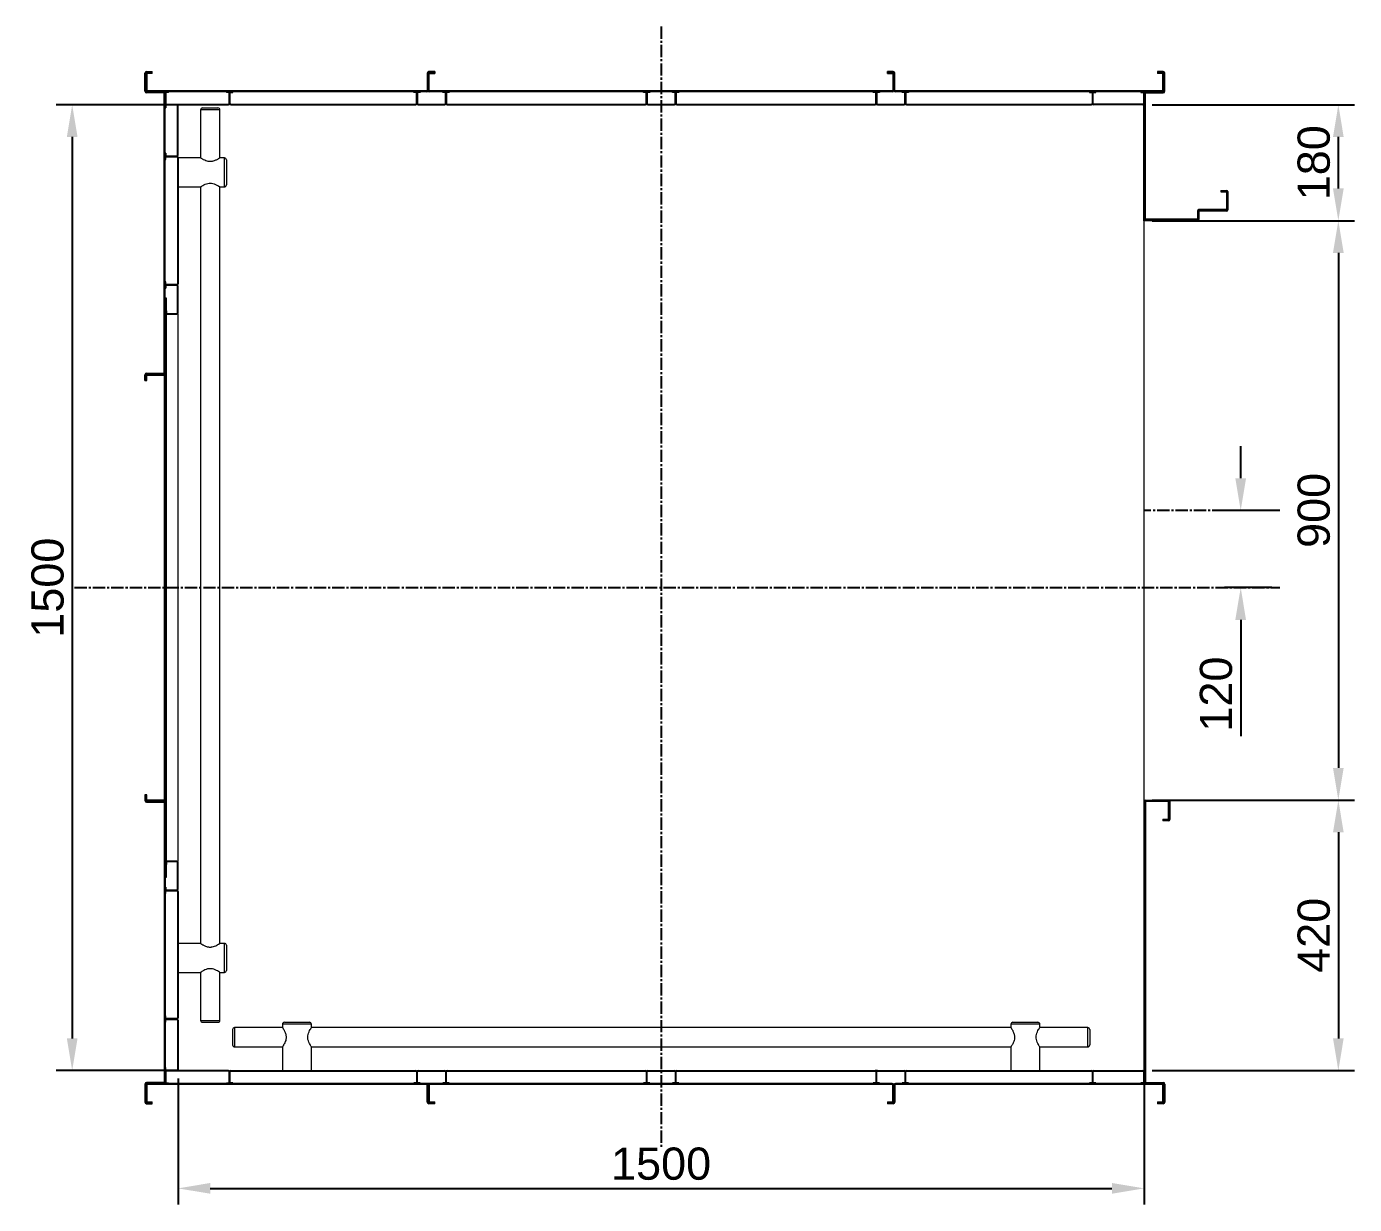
# Model space of a CAD drawing. Header units: millimetres. Extents: x -184 to 1878, y -156 to 4845.
# Drawn here: x -184 to 1878, y -156 to 1673 of the extents above; entities that cross this region are included whole.
import ezdxf

# ---------------------------------------------------------------- set-up
doc = ezdxf.new("R2010")
doc.units = ezdxf.units.MM
doc.linetypes.add('CENTER2', pattern=[28.575, 19.05, -3.175, 3.175, -3.175])
doc.linetypes.add('CENTERX2', pattern=[4, 2.5, -0.5, 0.5, -0.5])
doc.layers.add('TARAMA', color=251, linetype='CENTERX2')
doc.styles.get("Standard").update_dxf_attribs({"font": 'arial.ttf'})
doc.dimstyles.new('DimStyleALP', dxfattribs={"dimscale": 20, "dimtxt": 2.5, "dimasz": 2.5, "dimexe": 1.25, "dimexo": 0.625, "dimtad": 1, "dimdsep": 46, "dimtxsty": 'Standard', "dimcen": 2.5, "dimclrd": 60, "dimclre": 60, "dimadec": 0, "dimazin": 0, "dimtfac": 1, "dimtofl": 0, "dimtmove": 0, "dimatfit": 3, "dimfxl": 1, "dimarcsym": 0})

# ---------------------------------------------------------------- blocks, each defined once
blk = doc.blocks.new('*D1')
at = {"color": 60, "linetype": 'ByBlock', "lineweight": -2, "transparency": 16777216}
for p, q in [((51.5, 39), (51.5, -156.5)), ((1551.5, 39), (1551.5, -156.5)), ((101.5, -131.5), (1501.5, -131.5))]:
    blk.add_line(p, q, dxfattribs=at)
at = {"color": 60, "transparency": 16777216}
for points in [[(101.5, -123.1), (101.5, -139.8), (51.5, -131.5)], [(1501.5, -123.1), (1501.5, -139.8), (1551.5, -131.5)]]:
    blk.add_solid(points, dxfattribs=at)
at = {"layer": 'Defpoints', "color": 0, "transparency": 16777216}
for p in [(51.5, 51.5), (1551.5, 51.5), (1551.5, -131.5)]:
    blk.add_point(p, dxfattribs=at)
at = {"color": 0, "transparency": 16777216, "insert": (801.5, -93.4), "char_height": 50, "attachment_point": 5}
blk.add_mtext('1500', dxfattribs=at)
blk = doc.blocks.new('*D5')
at = {"color": 60, "linetype": 'ByBlock', "lineweight": -2, "transparency": 16777216}
for p, q in [((1564, 1371.5), (1878.1, 1371.5)), ((1853.1, 1321.5), (1853.1, 521.5)), ((1564, 471.5), (1878.1, 471.5))]:
    blk.add_line(p, q, dxfattribs=at)
at = {"color": 60, "transparency": 16777216}
for points in [[(1844.8, 1321.5), (1861.4, 1321.5), (1853.1, 1371.5)], [(1844.8, 521.5), (1861.4, 521.5), (1853.1, 471.5)]]:
    blk.add_solid(points, dxfattribs=at)
at = {"layer": 'Defpoints', "color": 0, "transparency": 16777216}
for p in [(1551.5, 1371.5), (1551.5, 471.5), (1853.1, 471.5)]:
    blk.add_point(p, dxfattribs=at)
at = {"color": 0, "transparency": 16777216, "insert": (1815.1, 921.5), "char_height": 50, "attachment_point": 5, "rotation": 90}
blk.add_mtext('900', dxfattribs=at)
blk = doc.blocks.new('*D2')
at = {"color": 60, "linetype": 'ByBlock', "lineweight": -2, "transparency": 16777216}
for p, q in [((1564, 1551.5), (1878.1, 1551.5)), ((1853.1, 1421.5), (1853.1, 1501.5)), ((1564, 1371.5), (1878.1, 1371.5))]:
    blk.add_line(p, q, dxfattribs=at)
at = {"color": 60, "transparency": 16777216}
for points in [[(1844.8, 1501.5), (1861.4, 1501.5), (1853.1, 1551.5)], [(1844.8, 1421.5), (1861.4, 1421.5), (1853.1, 1371.5)]]:
    blk.add_solid(points, dxfattribs=at)
at = {"layer": 'Defpoints', "color": 0, "transparency": 16777216}
for p in [(1551.5, 1551.5), (1853.1, 1551.5), (1551.5, 1371.5)]:
    blk.add_point(p, dxfattribs=at)
at = {"color": 0, "transparency": 16777216, "insert": (1815.1, 1461.5), "char_height": 50, "attachment_point": 5, "rotation": 90}
blk.add_mtext('180', dxfattribs=at)
blk = doc.blocks.new('*D3')
at = {"color": 60, "linetype": 'ByBlock', "lineweight": -2, "transparency": 16777216}
for p, q in [((1564, 471.5), (1878.1, 471.5)), ((1853.1, 421.5), (1853.1, 101.5)), ((1564, 51.5), (1878.1, 51.5))]:
    blk.add_line(p, q, dxfattribs=at)
at = {"color": 60, "transparency": 16777216}
for points in [[(1844.8, 421.5), (1861.4, 421.5), (1853.1, 471.5)], [(1844.8, 101.5), (1861.4, 101.5), (1853.1, 51.5)]]:
    blk.add_solid(points, dxfattribs=at)
at = {"layer": 'Defpoints', "color": 0, "transparency": 16777216}
for p in [(1551.5, 471.5), (1551.5, 51.5), (1853.1, 51.5)]:
    blk.add_point(p, dxfattribs=at)
at = {"color": 0, "transparency": 16777216, "insert": (1815.1, 261.5), "char_height": 50, "attachment_point": 5, "rotation": 90}
blk.add_mtext('420', dxfattribs=at)
blk = doc.blocks.new('*D6')
at = {"color": 60, "linetype": 'ByBlock', "lineweight": -2, "transparency": 16777216}
for p, q in [((39, 1551.5), (-137.9, 1551.5)), ((-112.9, 1501.5), (-112.9, 101.5)), ((39, 51.5), (-137.9, 51.5))]:
    blk.add_line(p, q, dxfattribs=at)
at = {"color": 60, "transparency": 16777216}
for points in [[(-121.2, 1501.5), (-104.6, 1501.5), (-112.9, 1551.5)], [(-121.2, 101.5), (-104.6, 101.5), (-112.9, 51.5)]]:
    blk.add_solid(points, dxfattribs=at)
at = {"layer": 'Defpoints', "color": 0, "transparency": 16777216}
for p in [(51.5, 1551.5), (-112.9, 51.5), (51.5, 51.5)]:
    blk.add_point(p, dxfattribs=at)
at = {"color": 0, "transparency": 16777216, "insert": (-150.9, 801.5), "char_height": 50, "attachment_point": 5, "rotation": 90}
blk.add_mtext('1500', dxfattribs=at)
blk = doc.blocks.new('*D4')
at = {"color": 60, "linetype": 'ByBlock', "lineweight": -2, "transparency": 16777216}
for p, q in [((1701.5, 971.5), (1701.5, 1021.5)), ((1749.7, 921.5), (1676.5, 921.5)), ((1749.7, 801.5), (1676.5, 801.5)), ((1701.5, 751.5), (1701.5, 570.9))]:
    blk.add_line(p, q, dxfattribs=at)
at = {"color": 60, "transparency": 16777216}
for points in [[(1693.1, 971.5), (1709.8, 971.5), (1701.5, 921.5)], [(1693.1, 751.5), (1709.8, 751.5), (1701.5, 801.5)]]:
    blk.add_solid(points, dxfattribs=at)
at = {"layer": 'Defpoints', "color": 0, "transparency": 16777216}
for p in [(1762.2, 921.5), (1701.5, 801.5), (1762.2, 801.5)]:
    blk.add_point(p, dxfattribs=at)
at = {"color": 0, "transparency": 16777216, "insert": (1663.4, 636.2), "char_height": 50, "attachment_point": 5, "rotation": 90}
blk.add_mtext('120', dxfattribs=at)

msp = doc.modelspace()

# ---------------------------------------------------------------- linework, layer by layer
at = {"color": 7, "linetype": 'Continuous', "lineweight": 15}
for p, q in [((0, 1572.5), (0, 1600.5)), ((1.5, 1572.5), (1.5, 1600.5)), ((1.5, 1599), (1.5, 1574)), ((2.5, 1603), (11.5, 1603)), ((2.5, 1601.5), (11.5, 1601.5)), ((3, 1599), (3, 1574)), ((11.5, 1601.5), (4, 1601.5)), ((11.5, 1600), (4, 1600)), ((11.5, 1601.5), (11.5, 1603)), ((11.5, 1600), (11.5, 1601.5)), ((438.5, 1600.5), (438.5, 1574)), ((440, 1600.5), (440, 1574)), ((440, 1574), (440, 1599)), ((450, 1603), (441, 1603)), ((450, 1601.5), (441, 1601.5)), ((441.5, 1574), (441.5, 1599)), ((442.5, 1601.5), (450, 1601.5)), ((442.5, 1600), (450, 1600)), ((450, 1603), (450, 1601.5)), ((450, 1601.5), (450, 1600)), ((1153, 1601.5), (1153, 1603)), ((1162, 1603), (1153, 1603)), ((1162, 1601.5), (1153, 1601.5)), ((1153, 1601.5), (1160.5, 1601.5)), ((1153, 1600), (1153, 1601.5)), ((1153, 1600), (1160.5, 1600)), ((1161.5, 1599), (1161.5, 1574)), ((1163, 1574), (1163, 1600.5)), ((1163, 1599), (1163, 1574)), ((1164.5, 1574), (1164.5, 1600.5)), ((1572.3, 1603), (1572.3, 1601.5)), ((1581.3, 1603), (1572.3, 1603)), ((1581.3, 1601.5), (1572.3, 1601.5)), ((1572.3, 1601.5), (1572.3, 1600)), ((1579.8, 1601.5), (1572.3, 1601.5)), ((1579.8, 1600), (1572.3, 1600)), ((1580.8, 1574), (1580.8, 1599)), ((1582.3, 1572.5), (1582.3, 1600.5)), ((1582.3, 1574), (1582.3, 1599)), ((1583.8, 1572.5), (1583.8, 1600.5)), ((29, 1571.5), (2.5, 1571.5)), ((29, 1570), (2.5, 1570)), ((437.5, 1573), (3.994, 1573)), ((437.5, 1571.5), (29, 1571.5)), ((30, 1135.667), (30, 1569)), ((31.5, 1569.7), (31.5, 1553.3)), ((31.5, 1135.667), (31.5, 1569)), ((32.3, 1569.7), (32.3, 1553.3)), ((36.5, 1571.5), (33.3, 1571.5)), ((36.5, 1570.7), (33.3, 1570.7)), ((36.5, 1570.7), (36.5, 1571.5)), ((126.5, 1571.5), (126.5, 1570.7)), ((129.7, 1571.5), (126.5, 1571.5)), ((129.7, 1570.7), (126.5, 1570.7)), ((130.7, 1553.3), (130.7, 1569.7)), ((131.5, 1553.3), (131.5, 1569.7)), ((132.3, 1553.3), (132.3, 1569.7)), ((133.3, 1571.5), (136.5, 1571.5)), ((133.3, 1570.7), (136.5, 1570.7)), ((136.5, 1570.7), (136.5, 1571.5)), ((417.4, 1570.7), (417.4, 1571.5)), ((420.6, 1571.5), (417.4, 1571.5)), ((420.6, 1570.7), (417.4, 1570.7)), ((421.6, 1553.3), (421.6, 1569.7)), ((422.4, 1569.7), (422.4, 1553.3)), ((423.2, 1569.7), (423.2, 1553.3)), ((427.4, 1571.5), (424.2, 1571.5)), ((427.4, 1570.7), (424.2, 1570.7)), ((427.4, 1571.5), (427.4, 1570.7)), ((442.5, 1571.5), (437.5, 1571.5)), ((1160.5, 1573), (442.5, 1573)), ((1160.5, 1571.5), (442.5, 1571.5)), ((462.4, 1570.7), (462.4, 1571.5)), ((465.6, 1571.5), (462.4, 1571.5)), ((465.6, 1570.7), (462.4, 1570.7)), ((466.6, 1553.3), (466.6, 1569.7)), ((467.4, 1569.7), (467.4, 1553.3)), ((468.2, 1569.7), (468.2, 1553.3)), ((472.4, 1571.5), (469.2, 1571.5)), ((472.4, 1570.7), (469.2, 1570.7)), ((472.4, 1571.5), (472.4, 1570.7)), ((774, 1570.7), (774, 1571.5)), ((777.2, 1571.5), (774, 1571.5)), ((777.2, 1570.7), (774, 1570.7)), ((778.2, 1553.3), (778.2, 1569.7)), ((779, 1553.3), (779, 1569.7)), ((779.8, 1569.7), (779.8, 1553.3)), ((784, 1571.5), (780.8, 1571.5)), ((784, 1570.7), (780.8, 1570.7)), ((784, 1571.5), (784, 1570.7)), ((819, 1570.7), (819, 1571.5)), ((822.2, 1571.5), (819, 1571.5)), ((822.2, 1570.7), (819, 1570.7)), ((823.2, 1553.3), (823.2, 1569.7)), ((824, 1553.3), (824, 1569.7)), ((824.8, 1569.7), (824.8, 1553.3)), ((829, 1571.5), (825.8, 1571.5)), ((829, 1570.7), (825.8, 1570.7)), ((829, 1571.5), (829, 1570.7)), ((1130.6, 1570.7), (1130.6, 1571.5)), ((1133.8, 1571.5), (1130.6, 1571.5)), ((1133.8, 1570.7), (1130.6, 1570.7)), ((1137.4, 1571.5), (1133.8, 1571.5)), ((1134.8, 1553.3), (1134.8, 1569.7)), ((1135.6, 1569.7), (1135.6, 1553.3)), ((1136.4, 1569.7), (1136.4, 1553.3)), ((1140.6, 1571.5), (1137.4, 1571.5)), ((1140.6, 1570.7), (1137.4, 1570.7)), ((1140.6, 1571.5), (1140.6, 1570.7)), ((1579.8, 1573), (1165.5, 1573)), ((1551.5, 1571.5), (1165.5, 1571.5)), ((1175.6, 1570.7), (1175.6, 1571.5)), ((1178.8, 1571.5), (1175.6, 1571.5)), ((1178.8, 1570.7), (1175.6, 1570.7)), ((1179.8, 1553.3), (1179.8, 1569.7)), ((1180.6, 1569.7), (1180.6, 1553.3)), ((1181.4, 1569.7), (1181.4, 1553.3)), ((1185.6, 1571.5), (1182.4, 1571.5)), ((1185.6, 1570.7), (1182.4, 1570.7)), ((1185.6, 1571.5), (1185.6, 1570.7)), ((1466.7, 1571.5), (1466.7, 1570.7)), ((1466.7, 1571.5), (1469.9, 1571.5)), ((1466.7, 1570.7), (1469.9, 1570.7)), ((1470.9, 1569.7), (1470.9, 1553.3)), ((1471.7, 1553.3), (1471.7, 1569.7)), ((1472.5, 1553.3), (1472.5, 1569.7)), ((1473.5, 1571.5), (1476.7, 1571.5)), ((1473.5, 1570.7), (1476.7, 1570.7)), ((1476.7, 1570.7), (1476.7, 1571.5)), ((1546.5, 1571.5), (1546.5, 1570.7)), ((1546.5, 1571.5), (1549.7, 1571.5)), ((1546.5, 1570.7), (1549.7, 1570.7)), ((1550.7, 1569.7), (1550.7, 1553.3)), ((1552.3, 1374.8), (1552.3, 1571.5)), ((1552.3, 1373.3), (1552.3, 1571.5)), ((1579.8, 1571.5), (1552.3, 1571.5)), ((1553.8, 1374.797), (1553.8, 1569)), ((1554.8, 1571.5), (1581.3, 1571.5)), ((1554.8, 1570), (1581.3, 1570)), ((31.5, 1549.7), (31.5, 1546.5)), ((31.5, 1546.5), (32.3, 1546.5)), ((32.3, 1549.7), (32.3, 1546.5)), ((33.3, 1552.3), (129.7, 1552.3)), ((33.3, 1551.5), (129.7, 1551.5)), ((49.7, 1551.5), (33.3, 1551.5)), ((49.7, 1550.7), (33.3, 1550.7)), ((50.7, 1473.3), (50.7, 1549.7)), ((51.5, 1549.7), (51.5, 1551.5)), ((51.5, 1473.3), (51.5, 1549.7)), ((89.5, 1546.5), (113.5, 1546.5)), ((133.291, 1551.5), (420.6, 1551.5)), ((133.3, 1552.3), (420.6, 1552.3)), ((424.2, 1552.3), (465.6, 1552.3)), ((424.2, 1551.5), (465.6, 1551.5)), ((469.2, 1552.3), (777.2, 1552.3)), ((469.2, 1551.5), (777.2, 1551.5)), ((780.8, 1552.3), (822.2, 1552.3)), ((780.8, 1551.5), (822.2, 1551.5)), ((825.8, 1552.3), (1133.8, 1552.3)), ((825.8, 1551.5), (1133.8, 1551.5)), ((1137.4, 1551.5), (1133.8, 1551.5)), ((1137.4, 1552.3), (1178.8, 1552.3)), ((1137.4, 1551.5), (1178.8, 1551.5)), ((1182.4, 1552.3), (1469.9, 1552.3)), ((1182.4, 1551.5), (1469.9, 1551.5)), ((1549.7, 1552.3), (1473.5, 1552.3)), ((1549.7, 1551.5), (1473.5, 1551.5)), ((1551.5, 1551.5), (1549.7, 1551.5)), ((86.5, 1543.5), (86.5, 1469)), ((116.5, 1469), (116.5, 1543.5)), ((31.5, 1476.5), (31.5, 1473.3)), ((32.3, 1476.5), (31.5, 1476.5)), ((31.5, 1466.5), (31.5, 1469.7)), ((31.5, 1466.5), (32.3, 1466.5)), ((32.3, 1476.5), (32.3, 1473.3)), ((32.3, 1466.5), (32.3, 1469.7)), ((33.3, 1472.3), (49.7, 1472.3)), ((33.3, 1471.5), (49.7, 1471.5)), ((33.3, 1470.7), (49.7, 1470.7)), ((50.7, 1469.7), (50.7, 1273.3)), ((51.5, 1469.7), (51.5, 1273.3)), ((86.5, 1469), (51.5, 1469)), ((123.5, 1469), (116.5, 1469)), ((126.5, 1466), (126.5, 1427)), ((51.5, 1424), (86.5, 1424)), ((86.5, 1424), (86.5, 249)), ((116.5, 1424), (123.5, 1424)), ((116.5, 249), (116.5, 1424)), ((1670.7, 1418.5), (1670.7, 1417.7)), ((1670.7, 1418.5), (1679.7, 1418.5)), ((1670.7, 1417.7), (1679.7, 1417.7)), ((1670.7, 1417.7), (1670.7, 1416.2)), ((1670.7, 1417.7), (1678.2, 1417.7)), ((1670.7, 1416.2), (1678.2, 1416.2)), ((1679.2, 1415.2), (1679.2, 1389.8)), ((1680.7, 1416.7), (1680.7, 1388.3)), ((1680.7, 1415.2), (1680.7, 1389.8)), ((1681.5, 1416.7), (1681.5, 1388.3)), ((1634.2, 1386.3), (1634.2, 1374.8)), ((1635.7, 1386.3), (1635.7, 1374.8)), ((1635.7, 1385.5), (1635.7, 1373.3)), ((1636.5, 1385.5), (1636.5, 1373.3)), ((1678.2, 1388.8), (1636.7, 1388.8)), ((1678.2, 1387.3), (1636.7, 1387.3)), ((1679.7, 1387.3), (1637.5, 1387.3)), ((1679.7, 1386.5), (1637.5, 1386.5)), ((1634.7, 1371.5), (1551.5, 1371.5)), ((1551.5, 471.5), (1551.5, 1371.5)), ((1634.7, 1372.3), (1553.3, 1372.3)), ((1633.2, 1373.8), (1554.8, 1373.8)), ((1633.2, 1372.3), (1554.8, 1372.3)), ((32.3, 1276.5), (31.5, 1276.5)), ((31.5, 1266.5), (32.3, 1266.5)), ((32.3, 1273.3), (32.3, 1276.5)), ((32.3, 1269.7), (32.3, 1266.5)), ((49.7, 1272.3), (33.3, 1272.3)), ((49.7, 1271.5), (33.3, 1271.5)), ((49.7, 1270.7), (33.3, 1270.7)), ((50.7, 1228.3), (50.7, 1269.7)), ((51.5, 1228.3), (51.5, 1269.7)), ((31.5, 1251.5), (33, 1251.5)), ((31.5, 1251.5), (31.5, 281.5)), ((33, 1251.5), (33, 351.5)), ((33, 1231.5), (33, 1228.3)), ((33.8, 1231.5), (33, 1231.5)), ((33.8, 1231.5), (33.8, 1228.3)), ((34.8, 1227.3), (49.7, 1227.3)), ((34.8, 1226.5), (49.7, 1226.5)), ((31.5, 1203.3), (31.5, 1206.5)), ((31.5, 1199.7), (31.5, 1196.5)), ((2.5, 1134.667), (29, 1134.667)), ((0, 1123.167), (0, 1132.167)), ((0, 1123.167), (1.5, 1123.167)), ((1.5, 1123.167), (1.5, 1132.167)), ((1.5, 1123.167), (1.5, 1130.667)), ((1.5, 1123.167), (3, 1123.167)), ((2.5, 1133.167), (29, 1133.167)), ((3, 1123.167), (3, 1130.667)), ((4, 1133.167), (29, 1133.167)), ((4, 1131.667), (29, 1131.667)), ((30, 1130.667), (30, 472.333)), ((31.5, 1130.667), (31.5, 472.333)), ((0, 479.833), (0, 470.833)), ((1.5, 479.833), (0, 479.833)), ((1.5, 479.833), (1.5, 470.833)), ((3, 479.833), (1.5, 479.833)), ((1.5, 472.333), (1.5, 479.833)), ((3, 472.333), (3, 479.833)), ((2.5, 469.833), (29, 469.833)), ((2.5, 468.333), (29, 468.333)), ((29, 471.333), (4, 471.333)), ((29, 469.833), (4, 469.833)), ((30, 467.333), (30, 34)), ((31.5, 467.333), (31.5, 34)), ((1551.5, 471.5), (1589.7, 471.5)), ((1552.3, 31.5), (1552.3, 469.7)), ((1553.3, 470.7), (1589.7, 470.7)), ((1553.8, 468.203), (1553.8, 34)), ((1588.2, 470.7), (1554.8, 470.7)), ((1588.2, 469.2), (1554.8, 469.2)), ((1589.2, 442.8), (1589.2, 468.2)), ((1590.7, 469.7), (1590.7, 441.3)), ((1590.7, 442.8), (1590.7, 468.2)), ((1591.5, 469.7), (1591.5, 441.3)), ((1580.7, 441.8), (1580.7, 440.3)), ((1580.7, 441.8), (1588.2, 441.8)), ((1580.7, 440.3), (1588.2, 440.3)), ((1589.7, 440.3), (1580.7, 440.3)), ((1580.7, 440.3), (1580.7, 439.5)), ((1589.7, 439.5), (1580.7, 439.5)), ((33, 374.7), (33, 371.5)), ((33, 371.5), (33.8, 371.5)), ((33.8, 374.7), (33.8, 371.5)), ((49.7, 376.5), (34.8, 376.5)), ((49.7, 375.7), (34.8, 375.7)), ((50.7, 333.3), (50.7, 374.7)), ((51.5, 333.3), (51.5, 374.7)), ((33, 351.5), (31.5, 351.5)), ((32.3, 336.5), (31.5, 336.5)), ((32.3, 336.5), (32.3, 333.3)), ((33.3, 332.3), (49.7, 332.3)), ((33.3, 331.5), (49.7, 331.5)), ((33.3, 330.7), (49.7, 330.7)), ((31.5, 326.5), (32.3, 326.5)), ((32.3, 326.5), (32.3, 329.7)), ((50.7, 329.7), (50.7, 133.3)), ((51.5, 329.7), (51.5, 133.3)), ((31.5, 266.5), (31.5, 263.3)), ((31.5, 256.5), (31.5, 259.7)), ((86.5, 249), (51.5, 249)), ((123.5, 249), (116.5, 249)), ((126.5, 246), (126.5, 207)), ((51.5, 204), (86.5, 204)), ((86.5, 204), (86.5, 129.5)), ((116.5, 204), (123.5, 204)), ((116.5, 129.5), (116.5, 204)), ((31.5, 133.3), (31.5, 136.5)), ((32.3, 136.5), (31.5, 136.5)), ((31.5, 126.5), (31.5, 129.7)), ((31.5, 126.5), (32.3, 126.5)), ((32.3, 133.3), (32.3, 136.5)), ((32.3, 126.5), (32.3, 129.7)), ((49.7, 132.3), (33.3, 132.3)), ((49.7, 131.5), (33.3, 131.5)), ((33.3, 130.7), (49.7, 130.7)), ((50.7, 129.7), (50.7, 53.3)), ((51.5, 129.7), (51.5, 53.3)), ((89.5, 126.5), (113.5, 126.5)), ((216.6, 126.5), (255.6, 126.5)), ((1347.6, 126.5), (1386.6, 126.5)), ((136.1, 115.3), (136.1, 91.3)), ((213.6, 118.3), (139.1, 118.3)), ((213.6, 123.5), (213.6, 118.3)), ((258.6, 118.3), (258.6, 123.5)), ((1344.6, 118.3), (258.6, 118.3)), ((1344.6, 123.5), (1344.6, 118.3)), ((1389.6, 118.3), (1389.6, 123.5)), ((1464.1, 118.3), (1389.6, 118.3)), ((1467.1, 115.3), (1467.1, 91.3)), ((139.1, 88.3), (213.6, 88.3)), ((213.6, 88.3), (213.6, 51.5)), ((258.6, 51.5), (258.6, 88.3)), ((258.6, 88.3), (1344.6, 88.3)), ((1344.6, 88.3), (1344.6, 51.5)), ((1389.6, 51.5), (1389.6, 88.3)), ((1389.6, 88.3), (1464.1, 88.3)), ((31.5, 53.3), (31.5, 56.5)), ((32.3, 56.5), (31.5, 56.5)), ((31.5, 49.7), (31.5, 33.3)), ((32.3, 53.3), (32.3, 56.5)), ((32.3, 49.7), (32.3, 33.3)), ((49.7, 52.3), (33.3, 52.3)), ((129.7, 51.5), (33.3, 51.5)), ((49.7, 51.5), (33.3, 51.5)), ((129.7, 50.7), (33.3, 50.7)), ((51.5, 51.5), (51.5, 53.3)), ((130.7, 33.3), (130.7, 49.7)), ((131.5, 33.3), (131.5, 49.7)), ((132.3, 33.3), (132.3, 49.7)), ((133.291, 51.5), (420.6, 51.5)), ((133.3, 50.7), (420.6, 50.7)), ((421.6, 49.7), (421.6, 33.3)), ((422.4, 33.3), (422.4, 49.7)), ((423.2, 33.3), (423.2, 49.7)), ((424.2, 51.5), (465.6, 51.5)), ((424.2, 50.7), (465.6, 50.7)), ((466.6, 49.7), (466.6, 33.3)), ((467.4, 33.3), (467.4, 49.7)), ((468.2, 33.3), (468.2, 49.7)), ((469.2, 51.5), (777.2, 51.5)), ((469.2, 50.7), (777.2, 50.7)), ((778.2, 49.7), (778.2, 33.3)), ((779, 49.7), (779, 33.3)), ((779.8, 33.3), (779.8, 49.7)), ((780.8, 51.5), (822.2, 51.5)), ((780.8, 50.7), (822.2, 50.7)), ((823.2, 49.7), (823.2, 33.3)), ((824, 49.7), (824, 33.3)), ((824.8, 33.3), (824.8, 49.7)), ((825.8, 51.5), (1133.8, 51.5)), ((825.8, 50.7), (1133.8, 50.7)), ((1137.4, 51.5), (1133.8, 51.5)), ((1134.8, 49.7), (1134.8, 33.3)), ((1135.6, 33.3), (1135.6, 49.7)), ((1136.4, 33.3), (1136.4, 49.7)), ((1137.4, 51.5), (1178.8, 51.5)), ((1137.4, 50.7), (1178.8, 50.7)), ((1179.8, 49.7), (1179.8, 33.3)), ((1180.6, 33.3), (1180.6, 49.7)), ((1181.4, 33.3), (1181.4, 49.7)), ((1182.4, 51.5), (1469.9, 51.5)), ((1182.4, 50.7), (1469.9, 50.7)), ((1470.9, 49.7), (1470.9, 33.3)), ((1471.7, 49.7), (1471.7, 33.3)), ((1472.5, 33.3), (1472.5, 49.7)), ((1473.5, 51.5), (1551.5, 51.5)), ((1473.5, 50.7), (1549.7, 50.7)), ((1550.7, 49.7), (1550.7, 33.3)), ((1551.5, 49.7), (1551.5, 33.3)), ((0, 30.5), (0, 2.5)), ((1.5, 30.5), (1.5, 2.5)), ((1.5, 29), (1.5, 4)), ((29, 33), (2.5, 33)), ((29, 31.5), (2.5, 31.5)), ((3, 29), (3, 4)), ((437.5, 30), (3.994, 30)), ((437.5, 31.5), (29, 31.5)), ((33.3, 32.3), (36.5, 32.3)), ((33.3, 31.5), (36.5, 31.5)), ((36.5, 31.5), (36.5, 32.3)), ((126.5, 32.3), (126.5, 31.5)), ((126.5, 32.3), (129.7, 32.3)), ((126.5, 31.5), (129.7, 31.5)), ((136.5, 32.3), (133.3, 32.3)), ((136.5, 31.5), (133.3, 31.5)), ((136.5, 31.5), (136.5, 32.3)), ((417.4, 32.3), (417.4, 31.5)), ((420.6, 32.3), (417.4, 32.3)), ((420.6, 31.5), (417.4, 31.5)), ((427.4, 32.3), (424.2, 32.3)), ((427.4, 31.5), (424.2, 31.5)), ((427.4, 31.5), (427.4, 32.3)), ((442.5, 31.5), (437.5, 31.5)), ((438.5, 2.5), (438.5, 29)), ((440, 29), (440, 4)), ((440, 2.5), (440, 29)), ((441.5, 29), (441.5, 4)), ((1160.5, 31.5), (442.5, 31.5)), ((1160.5, 30), (442.5, 30)), ((462.4, 32.3), (462.4, 31.5)), ((465.6, 32.3), (462.4, 32.3)), ((465.6, 31.5), (462.4, 31.5)), ((472.4, 32.3), (469.2, 32.3)), ((472.4, 31.5), (469.2, 31.5)), ((472.4, 31.5), (472.4, 32.3)), ((774, 32.3), (774, 31.5)), ((777.2, 32.3), (774, 32.3)), ((777.2, 31.5), (774, 31.5)), ((784, 32.3), (780.8, 32.3)), ((784, 31.5), (780.8, 31.5)), ((784, 31.5), (784, 32.3)), ((819, 32.3), (819, 31.5)), ((822.2, 32.3), (819, 32.3)), ((822.2, 31.5), (819, 31.5)), ((829, 32.3), (825.8, 32.3)), ((829, 31.5), (825.8, 31.5)), ((829, 31.5), (829, 32.3)), ((1130.6, 32.3), (1130.6, 31.5)), ((1133.8, 32.3), (1130.6, 32.3)), ((1133.8, 31.5), (1130.6, 31.5)), ((1137.4, 31.5), (1133.8, 31.5)), ((1140.6, 32.3), (1137.4, 32.3)), ((1140.6, 31.5), (1137.4, 31.5)), ((1140.6, 31.5), (1140.6, 32.3)), ((1161.5, 4), (1161.5, 29)), ((1163, 29), (1163, 2.5)), ((1163, 4), (1163, 29)), ((1164.5, 29), (1164.5, 2.5)), ((1579.8, 31.5), (1165.5, 31.5)), ((1579.8, 30), (1165.5, 30)), ((1175.6, 32.3), (1175.6, 31.5)), ((1178.8, 32.3), (1175.6, 32.3)), ((1178.8, 31.5), (1175.6, 31.5)), ((1185.6, 32.3), (1182.4, 32.3)), ((1185.6, 31.5), (1182.4, 31.5)), ((1185.6, 31.5), (1185.6, 32.3)), ((1466.7, 32.3), (1466.7, 31.5)), ((1469.9, 32.3), (1466.7, 32.3)), ((1469.9, 31.5), (1466.7, 31.5)), ((1476.7, 32.3), (1473.5, 32.3)), ((1476.7, 31.5), (1473.5, 31.5)), ((1476.7, 31.5), (1476.7, 32.3)), ((1546.5, 32.3), (1546.5, 31.5)), ((1549.7, 32.3), (1546.5, 32.3)), ((1549.7, 31.5), (1546.5, 31.5)), ((1554.8, 33), (1581.3, 33)), ((1554.8, 31.5), (1581.3, 31.5)), ((1580.8, 4), (1580.8, 29)), ((1582.3, 30.5), (1582.3, 2.5)), ((1582.3, 4), (1582.3, 29)), ((1583.8, 30.5), (1583.8, 2.5)), ((2.5, 1.5), (11.5, 1.5)), ((2.5, 0), (11.5, 0)), ((4, 3), (11.5, 3)), ((4, 1.5), (11.5, 1.5)), ((11.5, 1.5), (11.5, 3)), ((11.5, 0), (11.5, 1.5)), ((450, 1.5), (441, 1.5)), ((450, 0), (441, 0)), ((442.5, 3), (450, 3)), ((442.5, 1.5), (450, 1.5)), ((450, 1.5), (450, 3)), ((450, 0), (450, 1.5)), ((1153, 3), (1153, 1.5)), ((1153, 3), (1160.5, 3)), ((1153, 1.5), (1153, 0)), ((1162, 1.5), (1153, 1.5)), ((1153, 1.5), (1160.5, 1.5)), ((1162, 0), (1153, 0)), ((1572.3, 3), (1572.3, 1.5)), ((1572.3, 3), (1579.8, 3)), ((1572.3, 1.5), (1579.8, 1.5)), ((1581.3, 1.5), (1572.3, 1.5)), ((1572.3, 1.5), (1572.3, 0)), ((1581.3, 0), (1572.3, 0))]:
    msp.add_line(p, q, dxfattribs=at)
for p, q in [((1551.5, 1371.5), (1551.5, 1571.5)), ((1551.5, 471.5), (1551.5, 31.5))]:
    msp.add_line(p, q)
at = {"color": 8, "linetype": 'Continuous', "lineweight": 15}
for p, q in [((116.5, 1543.5), (86.5, 1543.5)), ((123.5, 1424), (123.5, 1469)), ((123.5, 204), (123.5, 249)), ((86.5, 129.5), (116.5, 129.5)), ((139.1, 118.3), (139.1, 88.3)), ((258.6, 123.5), (213.6, 123.5)), ((1389.6, 123.5), (1344.6, 123.5)), ((1464.1, 88.3), (1464.1, 118.3))]:
    msp.add_line(p, q, dxfattribs=at)
at = {"color": 7, "linetype": 'Continuous', "lineweight": 15, "flags": 128}
for points in [[(86.517, 1424.011), (86.641, 1424.094), (87.065, 1424.372), (87.773, 1424.828), (88.768, 1425.444), (90.03, 1426.182), (91.722, 1427.087), (93.715, 1428.01), (95.699, 1428.755), (97.915, 1429.351), (99.784, 1429.642), (101.755, 1429.728), (103.666, 1429.59), (105.569, 1429.243), (107.774, 1428.594), (109.839, 1427.77), (111.67, 1426.887), (113.29, 1426), (114.756, 1425.123), (115.844, 1424.432), (116.329, 1424.114), (116.5, 1424), (116.5, 1424)], [(116.483, 204.012), (116.359, 204.094), (115.935, 204.372), (115.227, 204.828), (114.232, 205.444), (112.97, 206.182), (111.278, 207.087), (109.285, 208.01), (107.301, 208.755), (105.085, 209.351), (103.216, 209.642), (101.245, 209.728), (99.334, 209.59), (97.431, 209.243), (95.226, 208.595), (93.161, 207.77), (91.33, 206.887), (89.71, 206), (88.244, 205.123), (87.156, 204.432), (86.671, 204.114), (86.5, 204), (86.5, 204)], [(258.588, 88.317), (258.506, 88.441), (258.228, 88.865), (257.772, 89.573), (257.156, 90.568), (256.418, 91.829), (255.513, 93.522), (254.589, 95.515), (253.845, 97.499), (253.249, 99.715), (252.958, 101.584), (252.872, 103.555), (253.01, 105.466), (253.357, 107.369), (254.005, 109.573), (254.83, 111.639), (255.713, 113.47), (256.6, 115.09), (257.477, 116.556), (258.168, 117.644), (258.486, 118.128), (258.6, 118.3), (258.6, 118.3)], [(1389.588, 88.317), (1389.506, 88.441), (1389.228, 88.865), (1388.772, 89.573), (1388.156, 90.568), (1387.418, 91.829), (1386.513, 93.522), (1385.589, 95.515), (1384.845, 97.499), (1384.249, 99.715), (1383.958, 101.584), (1383.872, 103.555), (1384.01, 105.466), (1384.357, 107.369), (1385.006, 109.573), (1385.83, 111.639), (1386.713, 113.47), (1387.6, 115.09), (1388.477, 116.556), (1389.168, 117.644), (1389.486, 118.128), (1389.6, 118.3), (1389.6, 118.3)]]:
    msp.add_lwpolyline(points, dxfattribs=at)
at = {"color": 7, "linetype": 'Continuous', "lineweight": 15}
msp.add_lwpolyline([(51.5, 1226.5), (33, 1226.5), (33, 376.5), (51.5, 376.5)], close=True, dxfattribs=at)
for centre, radius, start, end in [((2.5, 1600.5), 2.5, 90, 180), ((4, 1599), 2.5, 90, 180), ((2.5, 1600.5), 1, 90, 180), ((4, 1599), 1, 90, 180), ((441, 1600.5), 2.5, 90, 180), ((442.5, 1599), 2.5, 90, 180), ((441, 1600.5), 1, 90, 180), ((442.5, 1599), 1, 90, 180), ((1160.5, 1599), 2.5, 0, 90), ((1160.5, 1599), 1, 0, 90), ((1162, 1600.5), 2.5, 0, 90), ((1162, 1600.5), 1, 0, 90), ((1579.8, 1599), 2.5, 0, 90), ((1579.8, 1599), 1, 0, 90), ((1581.3, 1600.5), 2.5, 0, 90), ((1581.3, 1600.5), 1, 0, 90), ((2.5, 1572.5), 2.5, 180, 270), ((4, 1574), 2.5, 180, 270), ((2.5, 1572.5), 1, 180, 270), ((4, 1574), 1, 180, 270), ((29, 1569), 2.5, 0, 90), ((29, 1569), 1, 0, 90), ((33.3, 1569.7), 1.8, 90, 180), ((33.3, 1569.7), 1, 90, 180), ((129.7, 1569.7), 1.8, 0, 90), ((129.7, 1569.7), 1, 0, 90), ((133.3, 1569.7), 1.8, 90, 180), ((133.3, 1569.7), 1, 90, 180), ((420.6, 1569.7), 1.8, 0, 90), ((420.6, 1569.7), 1, 0, 90), ((424.2, 1569.7), 1.8, 90, 180), ((424.2, 1569.7), 1, 90, 180), ((437.5, 1574), 2.5, 270, 0), ((437.5, 1574), 1, 270, 0), ((442.5, 1574), 2.5, 180, 270), ((442.5, 1574), 1, 180, 270), ((465.6, 1569.7), 1.8, 0, 90), ((465.6, 1569.7), 1, 0, 90), ((469.2, 1569.7), 1.8, 90, 180), ((469.2, 1569.7), 1, 90, 180), ((777.2, 1569.7), 1.8, 0, 90), ((777.2, 1569.7), 1, 0, 90), ((780.8, 1569.7), 1.8, 90, 180), ((780.8, 1569.7), 1, 90, 180), ((822.2, 1569.7), 1.8, 0, 90), ((822.2, 1569.7), 1, 0, 90), ((825.8, 1569.7), 1.8, 90, 180), ((825.8, 1569.7), 1, 90, 180), ((1133.8, 1569.7), 1.8, 0, 90), ((1133.8, 1569.7), 1, 0, 90), ((1137.4, 1569.7), 1.8, 90, 180), ((1137.4, 1569.7), 1, 90, 180), ((1160.5, 1574), 2.5, 270, 0), ((1160.5, 1574), 1, 270, 0), ((1165.5, 1574), 2.5, 180, 270), ((1165.5, 1574), 1, 180, 270), ((1178.8, 1569.7), 1.8, 0, 90), ((1178.8, 1569.7), 1, 0, 90), ((1182.4, 1569.7), 1.8, 90, 180), ((1182.4, 1569.7), 1, 90, 180), ((1469.9, 1569.7), 1.8, 0, 90), ((1469.9, 1569.7), 1, 0, 90), ((1473.5, 1569.7), 1.8, 90, 180), ((1473.5, 1569.7), 1, 90, 180), ((1549.7, 1569.7), 1.8, 0, 90), ((1549.7, 1569.7), 1, 0, 90), ((1554.8, 1569), 2.5, 90, 180), ((1554.8, 1569), 1, 90, 180), ((1579.8, 1574), 1, 270, 0), ((1579.8, 1574), 2.5, 270, 0), ((1581.3, 1572.5), 1, 270, 0), ((1581.3, 1572.5), 2.5, 270, 0), ((33.3, 1553.3), 1.8, 180, 270), ((33.3, 1549.7), 1.8, 90, 180), ((33.3, 1553.3), 1, 180, 270), ((33.3, 1549.7), 1, 90, 180), ((49.7, 1549.7), 1.8, 0, 90), ((49.7, 1549.7), 1, 0, 90), ((89.5, 1543.5), 3, 90, 180), ((113.5, 1543.5), 3, 0, 90), ((129.7, 1553.3), 1, 270, 0), ((129.7, 1553.3), 1.8, 270, 0), ((133.3, 1553.3), 1.8, 180, 270), ((133.3, 1553.3), 1, 180, 270), ((420.6, 1553.3), 1, 270, 0), ((420.6, 1553.3), 1.8, 270, 0), ((424.2, 1553.3), 1.8, 180, 270), ((424.2, 1553.3), 1, 180, 270), ((465.6, 1553.3), 1, 270, 0), ((465.6, 1553.3), 1.8, 270, 0), ((469.2, 1553.3), 1.8, 180, 270), ((469.2, 1553.3), 1, 180, 270), ((777.2, 1553.3), 1, 270, 0), ((777.2, 1553.3), 1.8, 270, 0), ((780.8, 1553.3), 1.8, 180, 270), ((780.8, 1553.3), 1, 180, 270), ((822.2, 1553.3), 1, 270, 0), ((822.2, 1553.3), 1.8, 270, 0), ((825.8, 1553.3), 1.8, 180, 270), ((825.8, 1553.3), 1, 180, 270), ((1133.8, 1553.3), 1, 270, 0), ((1133.8, 1553.3), 1.8, 270, 0), ((1137.4, 1553.3), 1.8, 180, 270), ((1137.4, 1553.3), 1, 180, 270), ((1178.8, 1553.3), 1.8, 270, 0), ((1178.8, 1553.3), 1, 270, 0), ((1182.4, 1553.3), 1.8, 180, 270), ((1182.4, 1553.3), 1, 180, 270), ((1469.9, 1553.3), 1.8, 270, 0), ((1469.9, 1553.3), 1, 270, 0), ((1473.5, 1553.3), 1.8, 180, 270), ((1473.5, 1553.3), 1, 180, 270), ((1549.7, 1553.3), 1.8, 270, 0), ((1549.7, 1553.3), 1, 270, 0), ((33.3, 1473.3), 1.8, 180, 270), ((33.3, 1469.7), 1.8, 90, 180), ((33.3, 1473.3), 1, 180, 270), ((33.3, 1469.7), 1, 90, 180), ((49.7, 1473.3), 1.8, 270, 0), ((49.7, 1473.3), 1, 270, 0), ((49.7, 1469.7), 1.8, 0, 90), ((49.7, 1469.7), 1, 0, 90), ((123.5, 1466), 3, 0, 90), ((123.5, 1427), 3, 270, 0), ((1678.2, 1415.2), 2.5, 0, 90), ((1678.2, 1415.2), 1, 0, 90), ((1679.7, 1416.7), 1.8, 0, 90), ((1679.7, 1416.7), 1, 0, 90), ((1636.7, 1386.3), 2.5, 90, 180), ((1637.5, 1385.5), 1.8, 90, 180), ((1636.7, 1386.3), 1, 90, 180), ((1637.5, 1385.5), 1, 90, 180), ((1678.2, 1389.8), 2.5, 270, 0), ((1678.2, 1389.8), 1, 270, 0), ((1679.7, 1388.3), 1.8, 270, 0), ((1679.7, 1388.3), 1, 270, 0), ((1553.3, 1373.3), 1.8, 180, 270), ((1554.8, 1374.8), 2.5, 180, 270), ((1553.3, 1373.3), 1, 180, 270), ((1554.8, 1374.8), 1, 180, 270), ((1633.2, 1374.8), 2.5, 270, 0), ((1633.2, 1374.8), 1, 270, 0), ((1634.7, 1373.3), 1.8, 270, 0), ((1634.7, 1373.3), 1, 270, 0), ((33.3, 1273.3), 1.8, 180, 270), ((33.3, 1269.7), 1.8, 90, 180), ((33.3, 1273.3), 1, 180, 270), ((33.3, 1269.7), 1, 90, 180), ((49.7, 1273.3), 1.8, 270, 0), ((49.7, 1273.3), 1, 270, 0), ((49.7, 1269.7), 1.8, 0, 90), ((49.7, 1269.7), 1, 0, 90), ((34.8, 1228.3), 1.8, 180, 270), ((34.8, 1228.3), 1, 180, 270), ((49.7, 1228.3), 1, 270, 0), ((49.7, 1228.3), 1.8, 270, 0), ((2.5, 1132.167), 2.5, 90, 180), ((29, 1135.667), 2.5, 270, 0), ((29, 1135.667), 1, 270, 0), ((2.5, 1132.167), 1, 90, 180), ((4, 1130.667), 2.5, 90, 180), ((4, 1130.667), 1, 90, 180), ((29, 1130.667), 2.5, 0, 90), ((29, 1130.667), 1, 0, 90), ((2.5, 470.833), 2.5, 180, 270), ((4, 472.333), 2.5, 180, 270), ((2.5, 470.833), 1, 180, 270), ((4, 472.333), 1, 180, 270), ((29, 472.333), 1, 270, 0), ((29, 472.333), 2.5, 270, 0), ((29, 467.333), 2.5, 0, 90), ((29, 467.333), 1, 0, 90), ((1553.3, 469.7), 1.8, 90, 180), ((1554.8, 468.2), 2.5, 90, 180), ((1553.3, 469.7), 1, 90, 180), ((1554.8, 468.2), 1, 90, 180), ((1588.2, 468.2), 2.5, 0, 90), ((1588.2, 468.2), 1, 0, 90), ((1589.7, 469.7), 1.8, 0, 90), ((1589.7, 469.7), 1, 0, 90), ((1588.2, 442.8), 1, 270, 0), ((1588.2, 442.8), 2.5, 270, 0), ((1589.7, 441.3), 1.8, 270, 0), ((1589.7, 441.3), 1, 270, 0), ((34.8, 374.7), 1.8, 90, 180), ((34.8, 374.7), 1, 90, 180), ((49.7, 374.7), 1.8, 0, 90), ((49.7, 374.7), 1, 0, 90), ((33.3, 333.3), 1.8, 180, 270), ((33.3, 329.7), 1.8, 90, 180), ((33.3, 333.3), 1, 180, 270), ((33.3, 329.7), 1, 90, 180), ((49.7, 333.3), 1, 270, 0), ((49.7, 333.3), 1.8, 270, 0), ((49.7, 329.7), 1.8, 0, 90), ((49.7, 329.7), 1, 0, 90), ((123.5, 246), 3, 0, 90), ((123.5, 207), 3, 270, 0), ((33.3, 133.3), 1.8, 180, 270), ((33.3, 129.7), 1.8, 90, 180), ((33.3, 133.3), 1, 180, 270), ((33.3, 129.7), 1, 90, 180), ((49.7, 133.3), 1.8, 270, 0), ((49.7, 133.3), 1, 270, 0), ((49.7, 129.7), 1.8, 0, 90), ((49.7, 129.7), 1, 0, 90), ((89.5, 129.5), 3, 180, 270), ((113.5, 129.5), 3, 270, 0), ((216.6, 123.5), 3, 90, 180), ((255.6, 123.5), 3, 0, 90), ((1347.6, 123.5), 3, 90, 180), ((1386.6, 123.5), 3, 0, 90), ((139.1, 115.3), 3, 90, 180), ((1464.1, 115.3), 3, 0, 90), ((139.1, 91.3), 3, 180, 270), ((1464.1, 91.3), 3, 270, 0), ((33.3, 53.3), 1.8, 180, 270), ((33.3, 49.7), 1.8, 90, 180), ((33.3, 53.3), 1, 180, 270), ((33.3, 49.7), 1, 90, 180), ((49.7, 53.3), 1.8, 270, 0), ((49.7, 53.3), 1, 270, 0), ((129.7, 49.7), 1.8, 0, 90), ((129.7, 49.7), 1, 0, 90), ((133.3, 49.7), 1.8, 90, 180), ((133.3, 49.7), 1, 90, 180), ((420.6, 49.7), 1.8, 0, 90), ((420.6, 49.7), 1, 0, 90), ((424.2, 49.7), 1.8, 90, 180), ((424.2, 49.7), 1, 90, 180), ((465.6, 49.7), 1.8, 0, 90), ((465.6, 49.7), 1, 0, 90), ((469.2, 49.7), 1.8, 90, 180), ((469.2, 49.7), 1, 90, 180), ((777.2, 49.7), 1.8, 0, 90), ((777.2, 49.7), 1, 0, 90), ((780.8, 49.7), 1.8, 90, 180), ((780.8, 49.7), 1, 90, 180), ((822.2, 49.7), 1.8, 0, 90), ((822.2, 49.7), 1, 0, 90), ((825.8, 49.7), 1.8, 90, 180), ((825.8, 49.7), 1, 90, 180), ((1133.8, 49.7), 1.8, 0, 90), ((1133.8, 49.7), 1, 0, 90), ((1137.4, 49.7), 1.8, 90, 180), ((1137.4, 49.7), 1, 90, 180), ((1178.8, 49.7), 1.8, 0, 90), ((1178.8, 49.7), 1, 0, 90), ((1182.4, 49.7), 1.8, 90, 180), ((1182.4, 49.7), 1, 90, 180), ((1469.9, 49.7), 1.8, 0, 90), ((1469.9, 49.7), 1, 0, 90), ((1473.5, 49.7), 1.8, 90, 180), ((1473.5, 49.7), 1, 90, 180), ((1549.7, 49.7), 1.8, 0, 90), ((1549.7, 49.7), 1, 0, 90), ((2.5, 30.5), 2.5, 90, 180), ((4, 29), 2.5, 90, 180), ((2.5, 30.5), 1, 90, 180), ((4, 29), 1, 90, 180), ((29, 34), 2.5, 270, 0), ((29, 34), 1, 270, 0), ((33.3, 33.3), 1.8, 180, 270), ((33.3, 33.3), 1, 180, 270), ((129.7, 33.3), 1.8, 270, 0), ((129.7, 33.3), 1, 270, 0), ((133.3, 33.3), 1.8, 180, 270), ((133.3, 33.3), 1, 180, 270), ((420.6, 33.3), 1, 270, 0), ((420.6, 33.3), 1.8, 270, 0), ((424.2, 33.3), 1.8, 180, 270), ((424.2, 33.3), 1, 180, 270), ((437.5, 29), 2.5, 0, 90), ((437.5, 29), 1, 0, 90), ((442.5, 29), 2.5, 90, 180), ((442.5, 29), 1, 90, 180), ((465.6, 33.3), 1, 270, 0), ((465.6, 33.3), 1.8, 270, 0), ((469.2, 33.3), 1.8, 180, 270), ((469.2, 33.3), 1, 180, 270), ((777.2, 33.3), 1, 270, 0), ((777.2, 33.3), 1.8, 270, 0), ((780.8, 33.3), 1.8, 180, 270), ((780.8, 33.3), 1, 180, 270), ((822.2, 33.3), 1, 270, 0), ((822.2, 33.3), 1.8, 270, 0), ((825.8, 33.3), 1.8, 180, 270), ((825.8, 33.3), 1, 180, 270), ((1133.8, 33.3), 1, 270, 0), ((1133.8, 33.3), 1.8, 270, 0), ((1137.4, 33.3), 1.8, 180, 270), ((1137.4, 33.3), 1, 180, 270), ((1160.5, 29), 2.5, 0, 90), ((1160.5, 29), 1, 0, 90), ((1165.5, 29), 2.5, 90, 180), ((1165.5, 29), 1, 90, 180), ((1178.8, 33.3), 1.8, 270, 0), ((1178.8, 33.3), 1, 270, 0), ((1182.4, 33.3), 1.8, 180, 270), ((1182.4, 33.3), 1, 180, 270), ((1469.9, 33.3), 1, 270, 0), ((1469.9, 33.3), 1.8, 270, 0), ((1473.5, 33.3), 1.8, 180, 270), ((1473.5, 33.3), 1, 180, 270), ((1549.7, 33.3), 1, 270, 0), ((1549.7, 33.3), 1.8, 270, 0), ((1554.8, 34), 2.5, 180, 270), ((1554.8, 34), 1, 180, 270), ((1579.8, 29), 2.5, 0, 90), ((1579.8, 29), 1, 0, 90), ((1581.3, 30.5), 2.5, 0, 90), ((1581.3, 30.5), 1, 0, 90), ((2.5, 2.5), 2.5, 180, 270), ((4, 4), 2.5, 180, 270), ((2.5, 2.5), 1, 180, 270), ((4, 4), 1, 180, 270), ((441, 2.5), 2.5, 180, 270), ((442.5, 4), 2.5, 180, 270), ((441, 2.5), 1, 180, 270), ((442.5, 4), 1, 180, 270), ((1160.5, 4), 2.5, 270, 0), ((1160.5, 4), 1, 270, 0), ((1162, 2.5), 1, 270, 0), ((1162, 2.5), 2.5, 270, 0), ((1579.8, 4), 2.5, 270, 0), ((1579.8, 4), 1, 270, 0), ((1581.3, 2.5), 2.5, 270, 0), ((1581.3, 2.5), 1, 270, 0)]:
    msp.add_arc(centre, radius, start, end, dxfattribs=at)
for points, knots in [([(116.5, 1469), (116.468, 1468.979), (116.403, 1468.935), (115.885, 1468.593), (115.084, 1468.078), (113.987, 1467.401), (112.594, 1466.594), (110.846, 1465.675), (108.731, 1464.721), (106.492, 1463.952), (104.313, 1463.468), (102.331, 1463.251), (100.3, 1463.273), (97.713, 1463.613), (94.489, 1464.572), (91.586, 1465.944), (89.433, 1467.147), (88.11, 1467.955), (87.186, 1468.546), (86.676, 1468.882), (86.456, 1469.029), (86.512, 1468.992), (86.517, 1468.988)], [0, 0, 0, 0, 0.04561402, 0.09270303, 0.13828589, 0.18500593, 0.23457244, 0.28521994, 0.34232836, 0.40122431, 0.44186191, 0.48359239, 0.52427322, 0.56626023, 0.64513513, 0.74013254, 0.79715098, 0.85589817, 0.90176125, 0.94889078, 0.99479348, 1, 1, 1, 1]), ([(86.5, 249), (86.532, 248.979), (86.597, 248.935), (87.115, 248.593), (87.916, 248.078), (89.013, 247.401), (90.406, 246.594), (92.154, 245.675), (94.269, 244.721), (96.508, 243.952), (98.687, 243.468), (100.669, 243.251), (102.7, 243.273), (105.287, 243.613), (108.511, 244.572), (111.414, 245.944), (113.567, 247.147), (114.89, 247.955), (115.814, 248.547), (116.324, 248.882), (116.544, 249.029), (116.488, 248.992), (116.483, 248.988)], [0, 0, 0, 0, 0.04561408, 0.0927031, 0.13828596, 0.185006, 0.2345721, 0.28521961, 0.34232845, 0.40122442, 0.44186177, 0.48359225, 0.52427308, 0.56625994, 0.64513515, 0.74013258, 0.7971506, 0.85589816, 0.90176125, 0.94889077, 0.99479348, 1, 1, 1, 1]), ([(213.6, 118.3), (213.621, 118.268), (213.665, 118.203), (214.007, 117.685), (214.522, 116.884), (215.199, 115.787), (216.006, 114.394), (216.925, 112.646), (217.879, 110.53), (218.648, 108.292), (219.132, 106.113), (219.349, 104.131), (219.327, 102.1), (218.987, 99.513), (218.028, 96.289), (216.656, 93.386), (215.453, 91.233), (214.645, 89.91), (214.053, 88.986), (213.718, 88.476), (213.571, 88.256), (213.608, 88.312), (213.612, 88.317)], [0, 0, 0, 0, 0.04561402, 0.09270303, 0.13828589, 0.18500593, 0.23457243, 0.2852191, 0.34232847, 0.40122443, 0.44186203, 0.4835925, 0.52427211, 0.56626032, 0.64513521, 0.74013263, 0.7971503, 0.85589809, 0.90176118, 0.9488907, 0.99479341, 1, 1, 1, 1]), ([(1344.6, 118.3), (1344.621, 118.268), (1344.665, 118.203), (1345.007, 117.685), (1345.522, 116.884), (1346.199, 115.787), (1347.006, 114.394), (1347.925, 112.646), (1348.879, 110.53), (1349.648, 108.292), (1350.132, 106.113), (1350.349, 104.131), (1350.327, 102.1), (1349.987, 99.513), (1349.028, 96.289), (1347.656, 93.386), (1346.453, 91.233), (1345.645, 89.91), (1345.054, 88.986), (1344.718, 88.476), (1344.571, 88.256), (1344.608, 88.312), (1344.612, 88.317)], [0, 0, 0, 0, 0.045614054, 0.092703069, 0.1382858, 0.185006021, 0.234572123, 0.285218798, 0.342328387, 0.40122435, 0.441861957, 0.483592376, 0.524271984, 0.566260044, 0.645135109, 0.740132536, 0.797150217, 0.855898018, 0.901761112, 0.948890734, 0.99479341, 1, 1, 1, 1])]:
    msp.add_open_spline(points, degree=3, knots=knots, dxfattribs=at)
at = {"layer": 'TARAMA', "linetype": 'CENTER2'}
for p, q in [((801.5, 1673), (801.5, -70)), ((1762.2, 921.5), (1551.5, 921.5)), ((-109.25, 801.5), (1762.2, 801.5))]:
    msp.add_line(p, q, dxfattribs=at)

# ---------------------------------------------------------------- dimensions: what is measured, and where the dimension line sits
for base, p1, p2, picture, middle in [((-112.894, 51.5), (51.5, 1551.5), (51.5, 51.5), '*D6', (-150.923, 801.5)), ((1853.104, 1551.5), (1551.5, 1371.5), (1551.5, 1551.5), '*D2', (1815.076, 1461.5)), ((1701.461, 801.5), (1762.2, 921.5), (1762.2, 801.5), '*D4', (1663.432, 636.203)), ((1853.104, 51.5), (1551.5, 471.5), (1551.5, 51.5), '*D3', (1815.076, 261.5))]:
    dim = msp.add_linear_dim(base=base, p1=p1, p2=p2, angle=90, dimstyle='DimStyleALP')
    dim.commit()
    dim.dimension.update_dxf_attribs({"geometry": picture, "text_midpoint": middle})
dim = msp.add_linear_dim(base=(1853.104, 471.5), p1=(1551.5, 1371.5), p2=(1551.5, 471.5), angle=90, dimstyle='DimStyleALP')
dim.commit()
dim.dimension.update_dxf_attribs({"geometry": '*D5', "text_midpoint": (1853.104, 921.5), "dimtype": 128})
dim = msp.add_linear_dim(base=(1551.5, -131.459), p1=(51.5, 51.5), p2=(1551.5, 51.5), dimstyle='DimStyleALP')
dim.commit()
dim.dimension.update_dxf_attribs({"geometry": '*D1', "text_midpoint": (801.5, -131.459), "dimtype": 128})

doc.saveas('drawing.dxf')
